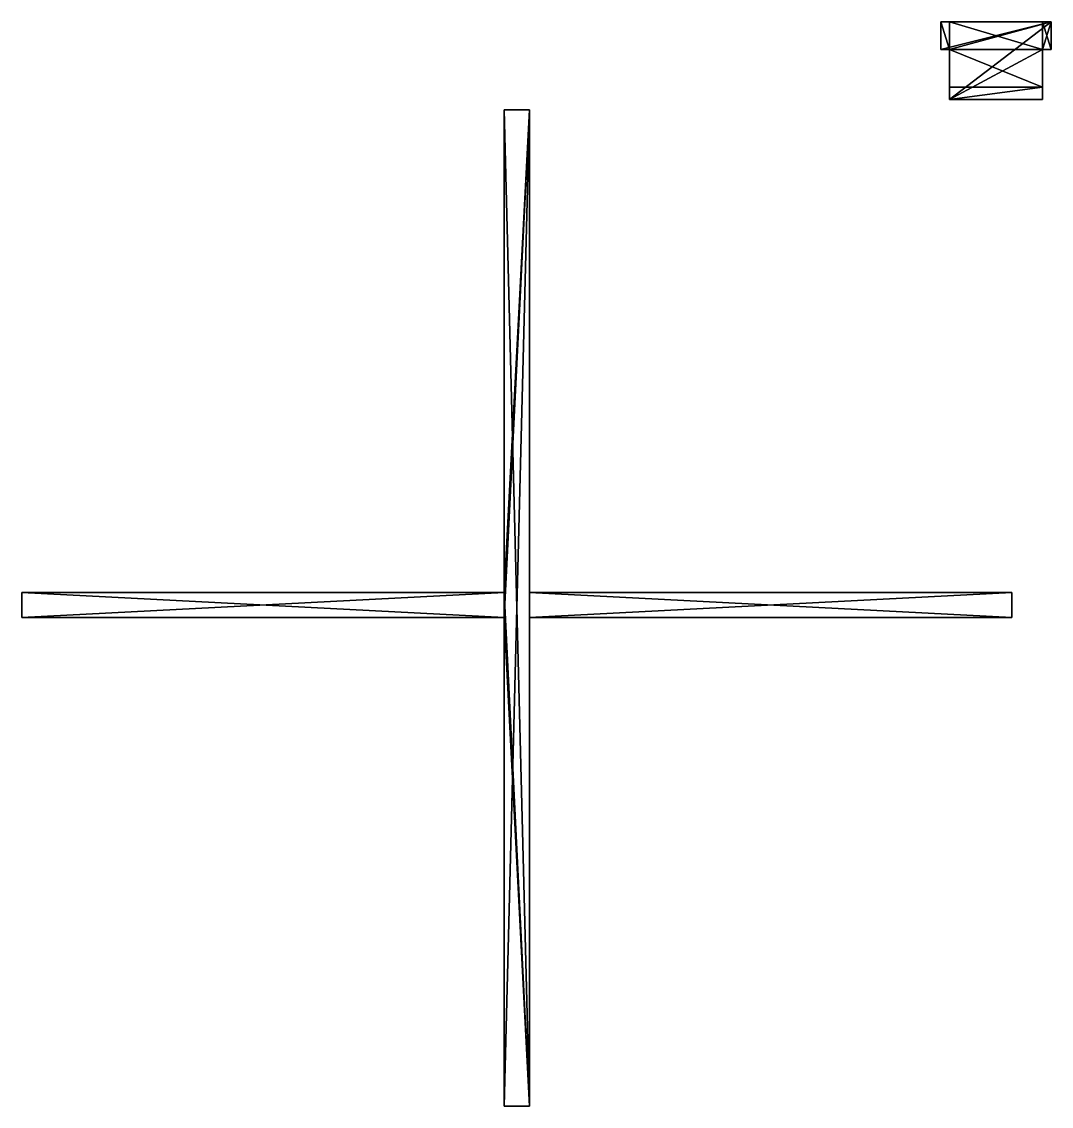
# Model space of a CAD drawing. Header units: millimetres. Extents: x -97 to 177, y -55 to 460.
# Drawn here: x -97.4 to -15.4, y -54.6 to 31.7 of the extents above; entities that cross this region are included whole.
import ezdxf

# ---------------------------------------------------------------- set-up
doc = ezdxf.new("R2010")
doc.units = ezdxf.units.MM
doc.header["$LTSCALE"] = 25.4
doc.layers.get('0').update_dxf_attribs({"true_color": 0xffffff})

msp = doc.modelspace()

# ---------------------------------------------------------------- linework, layer by layer
at = {"color": 0}
for p, q in [((-15.426, 31.743), (-24.226, 31.743)), ((-24.226, 31.743), (-24.226, 31.743, 2)), ((-24.226, 31.743, 2), (-23.526, 31.743, 2)), ((-24.226, 31.743, 2), (-23.526, 31.743, 2)), ((-24.226, 31.743, 2), (-24.226, 29.543, 2)), ((-15.426, 31.743), (-24.226, 31.743)), ((-24.226, 31.743), (-24.226, 29.543)), ((-24.226, 31.743), (-24.226, 31.743, 2)), ((-24.226, 31.743), (-24.226, 29.543)), ((-24.226, 31.743, 2), (-24.226, 29.543, 2)), ((-23.526, 31.743, 2), (-23.526, 31.743, 6)), ((-23.526, 31.743, 6), (-16.126, 31.743, 6)), ((-23.526, 29.543, 2), (-23.526, 31.743, 2)), ((-23.526, 29.543, 2), (-23.526, 31.743, 2)), ((-23.526, 29.543, 6), (-23.526, 31.743, 6)), ((-23.526, 31.743, 2), (-23.526, 31.743, 6)), ((-23.526, 31.743, 6), (-16.126, 31.743, 6)), ((-23.526, 29.543, 6), (-23.526, 31.743, 6)), ((-16.126, 31.743, 2), (-16.126, 31.743, 6)), ((-16.126, 31.743, 2), (-15.426, 31.743, 2)), ((-16.126, 29.543, 6), (-16.126, 31.743, 6)), ((-16.126, 31.743, 2), (-15.426, 31.743, 2)), ((-16.126, 29.543, 2), (-16.126, 31.743, 2)), ((-16.126, 29.543, 2), (-16.126, 31.743, 2)), ((-16.126, 31.743, 2), (-16.126, 31.743, 6)), ((-16.126, 29.543, 6), (-16.126, 31.743, 6)), ((-15.426, 31.743, 2), (-15.426, 31.743)), ((-15.426, 31.743, 2), (-15.426, 31.743)), ((-15.426, 31.743, 2), (-15.426, 29.543, 2)), ((-15.426, 31.743), (-15.426, 29.543)), ((-15.426, 31.743), (-15.426, 29.543)), ((-15.426, 31.743, 2), (-15.426, 29.543, 2)), ((-23.526, 29.543), (-24.226, 29.543)), ((-24.226, 29.543, 2), (-23.526, 29.543, 2)), ((-24.226, 29.543), (-24.226, 29.543, 2)), ((-24.226, 29.543, 2), (-23.526, 29.543, 2)), ((-23.526, 29.543), (-24.226, 29.543)), ((-24.226, 29.543), (-24.226, 29.543, 2)), ((-23.526, 29.543), (-23.526, 29.543, 2)), ((-23.526, 29.543, 2), (-23.526, 26.543, 2)), ((-16.126, 29.543, 2), (-23.526, 29.543, 2)), ((-23.526, 29.543), (-23.526, 25.543)), ((-16.126, 29.543, 2), (-23.526, 29.543, 2)), ((-16.126, 29.543, 6), (-23.526, 29.543, 6)), ((-23.526, 29.543, 2), (-23.526, 29.543, 6)), ((-23.526, 29.543, 2), (-23.526, 29.543, 6)), ((-16.126, 29.543, 6), (-23.526, 29.543, 6)), ((-23.526, 29.543), (-23.526, 29.543, 2)), ((-23.526, 29.543), (-23.526, 25.543)), ((-23.526, 29.543, 2), (-23.526, 26.543, 2)), ((-16.126, 29.543, 2), (-16.126, 26.543, 2)), ((-15.426, 29.543), (-16.126, 29.543)), ((-16.126, 29.543), (-16.126, 25.543)), ((-16.126, 29.543, 2), (-16.126, 29.543, 6)), ((-16.126, 29.543), (-16.126, 29.543, 2)), ((-16.126, 29.543, 2), (-16.126, 26.543, 2)), ((-16.126, 29.543), (-16.126, 25.543)), ((-16.126, 29.543, 2), (-15.426, 29.543, 2)), ((-16.126, 29.543), (-16.126, 29.543, 2)), ((-15.426, 29.543), (-16.126, 29.543)), ((-16.126, 29.543, 2), (-15.426, 29.543, 2)), ((-16.126, 29.543, 2), (-16.126, 29.543, 6)), ((-15.426, 29.543, 2), (-15.426, 29.543)), ((-15.426, 29.543, 2), (-15.426, 29.543)), ((-16.126, 26.543, 2), (-23.526, 26.543, 2)), ((-16.126, 26.543, 2.5), (-23.526, 26.543, 2.5)), ((-23.526, 26.543, 2.5), (-23.526, 25.543, 2.5)), ((-16.126, 26.543, 2), (-23.526, 26.543, 2)), ((-23.526, 26.543, 2), (-23.526, 26.543, 2.5)), ((-16.126, 26.543, 2.5), (-23.526, 26.543, 2.5)), ((-23.526, 26.543, 2.5), (-23.526, 25.543, 2.5)), ((-23.526, 26.543, 2), (-23.526, 26.543, 2.5)), ((-16.126, 26.543, 2.5), (-16.126, 25.543, 2.5)), ((-16.126, 26.543, 2), (-16.126, 26.543, 2.5)), ((-16.126, 26.543, 2), (-16.126, 26.543, 2.5)), ((-16.126, 26.543, 2.5), (-16.126, 25.543, 2.5)), ((-23.526, 25.543, 2.5), (-16.126, 25.543, 2.5)), ((-23.526, 25.543), (-23.526, 25.543, 2.5)), ((-16.126, 25.543), (-23.526, 25.543)), ((-16.126, 25.543), (-23.526, 25.543)), ((-23.526, 25.543, 2.5), (-16.126, 25.543, 2.5)), ((-23.526, 25.543), (-23.526, 25.543, 2.5)), ((-16.126, 25.543), (-16.126, 25.543, 2.5)), ((-16.126, 25.543), (-16.126, 25.543, 2.5)), ((-58.96, 24.722, 34), (-56.96, 24.722, 34)), ((-58.96, 24.722, 34), (-58.96, -13.684, 34)), ((-58.96, -13.684), (-58.96, 24.722)), ((-56.96, 24.722), (-58.96, 24.722)), ((-58.96, -13.684), (-58.96, 24.722)), ((-58.96, 24.722, 34), (-58.96, -13.684, 34)), ((-58.96, 24.722, 34), (-58.96, 24.722)), ((-58.96, 24.722, 34), (-58.96, 24.722)), ((-58.96, 24.722, 34), (-56.96, 24.722, 34)), ((-56.96, 24.722), (-58.96, 24.722)), ((-56.96, -13.684, 34), (-56.96, 24.722, 34)), ((-56.96, -13.684), (-56.96, 24.722)), ((-56.96, 24.722, 34), (-56.96, 24.722)), ((-56.96, -13.684), (-56.96, 24.722)), ((-56.96, 24.722, 34), (-56.96, 24.722)), ((-56.96, -13.684, 34), (-56.96, 24.722, 34)), ((-97.366, -13.684, 34), (-58.96, -13.684, 34)), ((-97.366, -13.684, 34), (-97.366, -15.684, 34)), ((-97.366, -13.684), (-97.366, -15.684)), ((-97.366, -13.684), (-58.96, -13.684)), ((-97.366, -13.684), (-58.96, -13.684)), ((-97.366, -13.684, 34), (-97.366, -13.684)), ((-97.366, -13.684, 34), (-58.96, -13.684, 34)), ((-97.366, -13.684, 34), (-97.366, -15.684, 34)), ((-97.366, -13.684, 34), (-97.366, -13.684)), ((-97.366, -13.684), (-97.366, -15.684)), ((-58.96, -13.684), (-58.96, -13.684, 34)), ((-58.96, -13.684), (-58.96, -13.684, 34)), ((-56.96, -13.684, 34), (-18.554, -13.684, 34)), ((-56.96, -13.684), (-18.554, -13.684)), ((-56.96, -13.684, 34), (-56.96, -13.684)), ((-56.96, -13.684), (-18.554, -13.684)), ((-56.96, -13.684, 34), (-56.96, -13.684)), ((-56.96, -13.684, 34), (-18.554, -13.684, 34)), ((-18.554, -13.684, 34), (-18.554, -15.684, 34)), ((-18.554, -15.684), (-18.554, -13.684)), ((-18.554, -15.684), (-18.554, -13.684)), ((-18.554, -13.684), (-18.554, -13.684, 34)), ((-18.554, -13.684, 34), (-18.554, -15.684, 34)), ((-18.554, -13.684), (-18.554, -13.684, 34)), ((-58.96, -15.684, 34), (-97.366, -15.684, 34)), ((-58.96, -15.684), (-97.366, -15.684)), ((-97.366, -15.684), (-97.366, -15.684, 34)), ((-97.366, -15.684), (-97.366, -15.684, 34)), ((-58.96, -15.684), (-97.366, -15.684)), ((-58.96, -15.684, 34), (-97.366, -15.684, 34)), ((-58.96, -15.684, 34), (-58.96, -54.589, 34)), ((-58.96, -15.684, 34), (-58.96, -54.589, 34)), ((-58.96, -15.684, 34), (-58.96, -15.684)), ((-58.96, -15.684), (-58.96, -54.589)), ((-58.96, -15.684), (-58.96, -54.589)), ((-58.96, -15.684, 34), (-58.96, -15.684)), ((-56.96, -15.684), (-56.96, -54.589)), ((-56.96, -15.684, 34), (-56.96, -15.684)), ((-56.96, -54.589, 34), (-56.96, -15.684, 34)), ((-56.96, -54.589, 34), (-56.96, -15.684, 34)), ((-56.96, -15.684, 34), (-18.554, -15.684, 34)), ((-56.96, -15.684), (-18.554, -15.684)), ((-56.96, -15.684), (-56.96, -54.589)), ((-56.96, -15.684, 34), (-56.96, -15.684)), ((-56.96, -15.684), (-18.554, -15.684)), ((-56.96, -15.684, 34), (-18.554, -15.684, 34)), ((-18.554, -15.684), (-18.554, -15.684, 34)), ((-18.554, -15.684), (-18.554, -15.684, 34)), ((-56.96, -54.589, 34), (-58.96, -54.589, 34)), ((-58.96, -54.589), (-58.96, -54.589, 34)), ((-56.96, -54.589), (-58.96, -54.589)), ((-56.96, -54.589, 34), (-58.96, -54.589, 34)), ((-58.96, -54.589), (-58.96, -54.589, 34)), ((-56.96, -54.589), (-58.96, -54.589)), ((-56.96, -54.589, 34), (-56.96, -54.589)), ((-56.96, -54.589, 34), (-56.96, -54.589))]:
    msp.add_line(p, q, dxfattribs=at)

# ---------------------------------------------------------------- meshes
mesh = msp.add_polyface(dxfattribs=at)
corners = [(-24.226, 31.743), (-15.426, 31.743, 2), (-15.426, 31.743), (-24.226, 31.743, 2), (-16.126, 31.743, 2), (-23.526, 31.743, 2), (-16.126, 31.743, 6), (-23.526, 31.743, 6)]
mesh.append_faces([[corners[k] for k in face] for face in [(0, 1, 2), (6, 5, 7)]], dxfattribs={"vtx0": -1, "color": 0})
mesh.append_faces([[corners[k] for k in face] for face in [(1, 3, 4), (4, 5, 6)]], dxfattribs={"vtx0": -1, "vtx1": -1, "color": 0})
mesh.append_faces([[corners[k] for k in face] for face in [(1, 0, 3), (4, 3, 5)]], dxfattribs={"vtx0": -1, "vtx2": -1, "color": 0})
mesh = msp.add_polyface(dxfattribs=at)
corners = [(-23.526, 29.543, 2), (-24.226, 31.743, 2), (-24.226, 29.543, 2), (-23.526, 31.743, 2)]
mesh.append_faces([[corners[k] for k in face] for face in [(0, 1, 2), (1, 0, 3)]], dxfattribs={"vtx0": -1, "color": 0})
mesh = msp.add_polyface(dxfattribs=at)
corners = [(-15.426, 31.743), (-24.226, 29.543), (-24.226, 31.743), (-23.526, 29.543), (-23.526, 25.543), (-16.126, 29.543), (-15.426, 29.543), (-16.126, 25.543)]
mesh.append_faces([[corners[k] for k in face] for face in [(0, 1, 2), (5, 0, 6)]], dxfattribs={"vtx0": -1, "color": 0})
mesh.append_faces([[corners[k] for k in face] for face in [(1, 0, 3), (3, 0, 4)]], dxfattribs={"vtx0": -1, "vtx1": -1, "color": 0})
mesh.append_faces([[corners[k] for k in face] for face in [(4, 0, 5)]], dxfattribs={"vtx0": -1, "vtx1": -1, "vtx2": -1, "color": 0})
mesh.append_faces([[corners[k] for k in face] for face in [(7, 4, 5)]], dxfattribs={"vtx1": -1, "color": 0})
mesh = msp.add_polyface(dxfattribs=at)
corners = [(-24.226, 31.743, 2), (-24.226, 29.543), (-24.226, 29.543, 2), (-24.226, 31.743)]
mesh.append_faces([[corners[k] for k in face] for face in [(0, 1, 2), (1, 0, 3)]], dxfattribs={"vtx0": -1, "color": 0})
mesh = msp.add_polyface(dxfattribs=at)
corners = [(-23.526, 31.743, 6), (-23.526, 29.543, 2), (-23.526, 29.543, 6), (-23.526, 31.743, 2)]
mesh.append_faces([[corners[k] for k in face] for face in [(0, 1, 2), (1, 0, 3)]], dxfattribs={"vtx0": -1, "color": 0})
mesh = msp.add_polyface(dxfattribs=at)
corners = [(-16.126, 29.543, 6), (-23.526, 31.743, 6), (-23.526, 29.543, 6), (-16.126, 31.743, 6)]
mesh.append_faces([[corners[k] for k in face] for face in [(0, 1, 2), (1, 0, 3)]], dxfattribs={"vtx0": -1, "color": 0})
mesh = msp.add_polyface(dxfattribs=at)
corners = [(-15.426, 29.543, 2), (-16.126, 31.743, 2), (-16.126, 29.543, 2), (-15.426, 31.743, 2)]
mesh.append_faces([[corners[k] for k in face] for face in [(0, 1, 2), (1, 0, 3)]], dxfattribs={"vtx0": -1, "color": 0})
mesh = msp.add_polyface(dxfattribs=at)
corners = [(-16.126, 31.743, 2), (-16.126, 29.543, 6), (-16.126, 29.543, 2), (-16.126, 31.743, 6)]
mesh.append_faces([[corners[k] for k in face] for face in [(0, 1, 2), (1, 0, 3)]], dxfattribs={"vtx0": -1, "color": 0})
mesh = msp.add_polyface(dxfattribs=at)
corners = [(-15.426, 31.743), (-15.426, 29.543, 2), (-15.426, 29.543), (-15.426, 31.743, 2)]
mesh.append_faces([[corners[k] for k in face] for face in [(0, 1, 2), (1, 0, 3)]], dxfattribs={"vtx0": -1, "color": 0})
mesh = msp.add_polyface(dxfattribs=at)
corners = [(-23.526, 29.543, 2), (-24.226, 29.543), (-23.526, 29.543), (-24.226, 29.543, 2)]
mesh.append_faces([[corners[k] for k in face] for face in [(0, 1, 2), (1, 0, 3)]], dxfattribs={"vtx0": -1, "color": 0})
mesh = msp.add_polyface(dxfattribs=at)
corners = [(-16.126, 26.543, 2), (-23.526, 29.543, 2), (-23.526, 26.543, 2), (-16.126, 29.543, 2)]
mesh.append_faces([[corners[k] for k in face] for face in [(0, 1, 2), (1, 0, 3)]], dxfattribs={"vtx0": -1, "color": 0})
mesh = msp.add_polyface(dxfattribs=at)
corners = [(-16.126, 29.543, 6), (-23.526, 29.543, 2), (-16.126, 29.543, 2), (-23.526, 29.543, 6)]
mesh.append_faces([[corners[k] for k in face] for face in [(0, 1, 2), (1, 0, 3)]], dxfattribs={"vtx0": -1, "color": 0})
mesh = msp.add_polyface(dxfattribs=at)
corners = [(-23.526, 26.543, 2.5), (-23.526, 25.543), (-23.526, 25.543, 2.5), (-23.526, 26.543, 2), (-23.526, 29.543), (-23.526, 29.543, 2)]
mesh.append_faces([[corners[k] for k in face] for face in [(0, 1, 2), (4, 3, 5)]], dxfattribs={"vtx0": -1, "color": 0})
mesh.append_faces([[corners[k] for k in face] for face in [(1, 3, 4)]], dxfattribs={"vtx0": -1, "vtx1": -1, "color": 0})
mesh.append_faces([[corners[k] for k in face] for face in [(1, 0, 3)]], dxfattribs={"vtx0": -1, "vtx2": -1, "color": 0})
mesh = msp.add_polyface(dxfattribs=at)
corners = [(-16.126, 29.543), (-16.126, 25.543, 2.5), (-16.126, 25.543), (-16.126, 26.543, 2), (-16.126, 29.543, 2), (-16.126, 26.543, 2.5)]
mesh.append_faces([[corners[k] for k in face] for face in [(0, 1, 2), (3, 0, 4)]], dxfattribs={"vtx0": -1, "color": 0})
mesh.append_faces([[corners[k] for k in face] for face in [(1, 0, 3)]], dxfattribs={"vtx0": -1, "vtx1": -1, "vtx2": -1, "color": 0})
mesh.append_faces([[corners[k] for k in face] for face in [(5, 1, 3)]], dxfattribs={"vtx1": -1, "color": 0})
mesh = msp.add_polyface(dxfattribs=at)
corners = [(-15.426, 29.543, 2), (-16.126, 29.543), (-15.426, 29.543), (-16.126, 29.543, 2)]
mesh.append_faces([[corners[k] for k in face] for face in [(0, 1, 2), (1, 0, 3)]], dxfattribs={"vtx0": -1, "color": 0})
mesh = msp.add_polyface(dxfattribs=at)
corners = [(-23.526, 25.543, 2.5), (-16.126, 26.543, 2.5), (-23.526, 26.543, 2.5), (-16.126, 25.543, 2.5)]
mesh.append_faces([[corners[k] for k in face] for face in [(0, 1, 2), (1, 0, 3)]], dxfattribs={"vtx0": -1, "color": 0})
mesh = msp.add_polyface(dxfattribs=at)
corners = [(-23.526, 26.543, 2), (-16.126, 26.543, 2.5), (-16.126, 26.543, 2), (-23.526, 26.543, 2.5)]
mesh.append_faces([[corners[k] for k in face] for face in [(0, 1, 2), (1, 0, 3)]], dxfattribs={"vtx0": -1, "color": 0})
mesh = msp.add_polyface(dxfattribs=at)
corners = [(-16.126, 25.543, 2.5), (-23.526, 25.543), (-16.126, 25.543), (-23.526, 25.543, 2.5)]
mesh.append_faces([[corners[k] for k in face] for face in [(0, 1, 2), (1, 0, 3)]], dxfattribs={"vtx0": -1, "color": 0})
mesh = msp.add_polyface(dxfattribs=at)
corners = [(-18.554, -15.684, 34), (-56.96, -13.684, 34), (-56.96, -15.684, 34), (-18.554, -13.684, 34), (-56.96, -54.589, 34), (-58.96, -15.684, 34), (-58.96, -54.589, 34), (-58.96, -13.684, 34), (-58.96, 24.722, 34), (-56.96, 24.722, 34), (-97.366, -13.684, 34), (-97.366, -15.684, 34)]
mesh.append_faces([[corners[k] for k in face] for face in [(1, 0, 3), (4, 5, 6), (5, 10, 11)]], dxfattribs={"vtx0": -1, "color": 0})
mesh.append_faces([[corners[k] for k in face] for face in [(0, 1, 2), (7, 4, 8), (8, 4, 9), (9, 2, 1), (10, 5, 7)]], dxfattribs={"vtx0": -1, "vtx1": -1, "color": 0})
mesh.append_faces([[corners[k] for k in face] for face in [(5, 4, 7)]], dxfattribs={"vtx0": -1, "vtx1": -1, "vtx2": -1, "color": 0})
mesh.append_faces([[corners[k] for k in face] for face in [(9, 4, 2)]], dxfattribs={"vtx0": -1, "vtx2": -1, "color": 0})
mesh = msp.add_polyface(dxfattribs=at)
corners = [(-18.554, -13.684), (-56.96, -15.684), (-56.96, -13.684), (-18.554, -15.684), (-56.96, 24.722), (-58.96, -13.684), (-58.96, 24.722), (-58.96, -15.684), (-58.96, -54.589), (-56.96, -54.589), (-97.366, -15.684), (-97.366, -13.684)]
mesh.append_faces([[corners[k] for k in face] for face in [(1, 0, 3), (4, 5, 6), (5, 10, 11)]], dxfattribs={"vtx0": -1, "color": 0})
mesh.append_faces([[corners[k] for k in face] for face in [(0, 1, 2), (7, 4, 8), (8, 4, 9), (9, 2, 1), (10, 5, 7)]], dxfattribs={"vtx0": -1, "vtx1": -1, "color": 0})
mesh.append_faces([[corners[k] for k in face] for face in [(5, 4, 7)]], dxfattribs={"vtx0": -1, "vtx1": -1, "vtx2": -1, "color": 0})
mesh.append_faces([[corners[k] for k in face] for face in [(9, 4, 2)]], dxfattribs={"vtx0": -1, "vtx2": -1, "color": 0})
mesh = msp.add_polyface(dxfattribs=at)
corners = [(-58.96, 24.722, 34), (-58.96, -13.684), (-58.96, -13.684, 34), (-58.96, 24.722)]
mesh.append_faces([[corners[k] for k in face] for face in [(0, 1, 2), (1, 0, 3)]], dxfattribs={"vtx0": -1, "color": 0})
mesh = msp.add_polyface(dxfattribs=at)
corners = [(-58.96, 24.722, 34), (-56.96, 24.722), (-58.96, 24.722), (-56.96, 24.722, 34)]
mesh.append_faces([[corners[k] for k in face] for face in [(0, 1, 2), (1, 0, 3)]], dxfattribs={"vtx0": -1, "color": 0})
mesh = msp.add_polyface(dxfattribs=at)
corners = [(-56.96, 24.722), (-56.96, -13.684, 34), (-56.96, -13.684), (-56.96, 24.722, 34)]
mesh.append_faces([[corners[k] for k in face] for face in [(0, 1, 2), (1, 0, 3)]], dxfattribs={"vtx0": -1, "color": 0})
mesh = msp.add_polyface(dxfattribs=at)
corners = [(-97.366, -13.684, 34), (-58.96, -13.684), (-97.366, -13.684), (-58.96, -13.684, 34)]
mesh.append_faces([[corners[k] for k in face] for face in [(0, 1, 2), (1, 0, 3)]], dxfattribs={"vtx0": -1, "color": 0})
mesh = msp.add_polyface(dxfattribs=at)
corners = [(-97.366, -13.684, 34), (-97.366, -15.684), (-97.366, -15.684, 34), (-97.366, -13.684)]
mesh.append_faces([[corners[k] for k in face] for face in [(0, 1, 2), (1, 0, 3)]], dxfattribs={"vtx0": -1, "color": 0})
mesh = msp.add_polyface(dxfattribs=at)
corners = [(-56.96, -13.684, 34), (-18.554, -13.684), (-56.96, -13.684), (-18.554, -13.684, 34)]
mesh.append_faces([[corners[k] for k in face] for face in [(0, 1, 2), (1, 0, 3)]], dxfattribs={"vtx0": -1, "color": 0})
mesh = msp.add_polyface(dxfattribs=at)
corners = [(-18.554, -13.684), (-18.554, -15.684, 34), (-18.554, -15.684), (-18.554, -13.684, 34)]
mesh.append_faces([[corners[k] for k in face] for face in [(0, 1, 2), (1, 0, 3)]], dxfattribs={"vtx0": -1, "color": 0})
mesh = msp.add_polyface(dxfattribs=at)
corners = [(-58.96, -15.684, 34), (-97.366, -15.684), (-58.96, -15.684), (-97.366, -15.684, 34)]
mesh.append_faces([[corners[k] for k in face] for face in [(0, 1, 2), (1, 0, 3)]], dxfattribs={"vtx0": -1, "color": 0})
mesh = msp.add_polyface(dxfattribs=at)
corners = [(-58.96, -15.684, 34), (-58.96, -54.589), (-58.96, -54.589, 34), (-58.96, -15.684)]
mesh.append_faces([[corners[k] for k in face] for face in [(0, 1, 2), (1, 0, 3)]], dxfattribs={"vtx0": -1, "color": 0})
mesh = msp.add_polyface(dxfattribs=at)
corners = [(-56.96, -15.684), (-56.96, -54.589, 34), (-56.96, -54.589), (-56.96, -15.684, 34)]
mesh.append_faces([[corners[k] for k in face] for face in [(0, 1, 2), (1, 0, 3)]], dxfattribs={"vtx0": -1, "color": 0})
mesh = msp.add_polyface(dxfattribs=at)
corners = [(-18.554, -15.684, 34), (-56.96, -15.684), (-18.554, -15.684), (-56.96, -15.684, 34)]
mesh.append_faces([[corners[k] for k in face] for face in [(0, 1, 2), (1, 0, 3)]], dxfattribs={"vtx0": -1, "color": 0})
mesh = msp.add_polyface(dxfattribs=at)
corners = [(-56.96, -54.589, 34), (-58.96, -54.589), (-56.96, -54.589), (-58.96, -54.589, 34)]
mesh.append_faces([[corners[k] for k in face] for face in [(0, 1, 2), (1, 0, 3)]], dxfattribs={"vtx0": -1, "color": 0})

doc.saveas('drawing.dxf')
